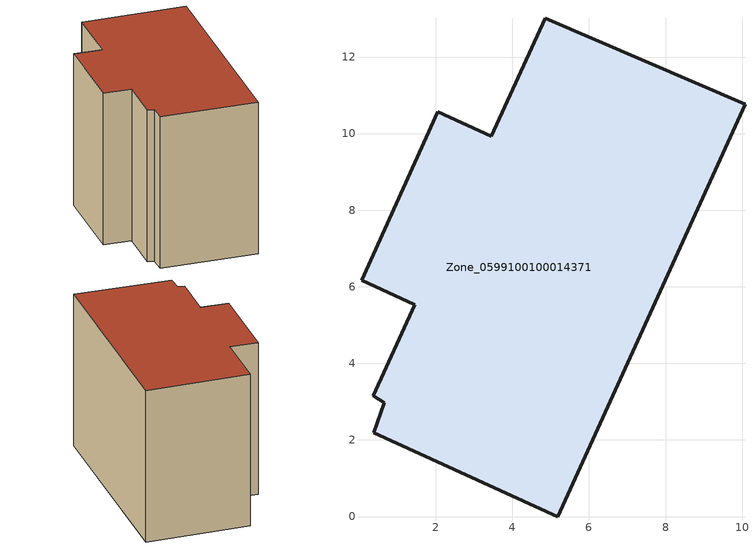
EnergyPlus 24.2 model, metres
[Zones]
Zone_0599100100014371
 floor ground (C_G): 0.66,2.97 0.37,3.16 1.45,5.53 0.06,6.16 2.05,10.57 3.45,9.93 4.86,13.01 10.08,10.77 5.19,0 0.38,2.18 z0
 wall outside (C_F): 2.05,10.57 0.06,6.16 1.45,5.53 0.37,3.16 0.66,2.97 0.38,2.18 5.19,0 10.08,10.77 4.86,13.01 3.45,9.93 2.05,10.57 z0:8.63
 roof outside (C_R): 0.37,3.16 0.66,2.97 0.38,2.18 5.19,0 10.08,10.77 4.86,13.01 3.45,9.93 2.05,10.57 0.06,6.16 1.45,5.53 z8.63
[BUILDING]
Pand.0599100100014371: North Axis=0; Terrain=City; Loads Convergence Tolerance Value=0.04; Temperature Convergence Tolerance Value=0.4; Solar Distribution=FullExterior; Maximum Number of Warmup Days=25; Minimum Number of Warmup Days=1
[Site:Location]
Rotterdam.The.Hague.AP_ZH_NLD Design_Conditions: Latitude=51.96; Longitude=4.45; Time Zone=1; Elevation=-4.5
[SITE:GROUNDTEMPERATURE:BUILDINGSURFACE]
18, 18, 18, 18, 18, 18, 18, 18, 18, 18, 18, 18
[MATERIAL] Thermal Absorptance=0.9; Solar Absorptance=0.7; Visible Absorptance=0.7
Name | Roughness | Thickness | Conductivity | Density | Specific Heat
G.TC.2015-2018 | MediumSmooth | 0.15 | 0.0428571 | 540 | 1210
F.TC.2015-2018 | Rough | 0.3 | 0.0666667 | 1920 | 840
R.TC.2015-2018 | MediumRough | 0.2 | 0.0333333 | 1500 | 1000
[CONSTRUCTION]
C_G: G.TC.2015-2018
C_F: F.TC.2015-2018
C_R: R.TC.2015-2018
[ZONE]
Zone_0599100100014371: Type=1; Multiplier=1; Ceiling Height=Autocalculate; Volume=Autocalculate; Floor Area=autocalculate; Part of Total Floor Area=Yes
[ZONEINFILTRATION:DESIGNFLOWRATE]
Infil_Zone_0599100100014371: Zone or ZoneList or Space or SpaceList=Zone_0599100100014371; Schedule=AlwaysOn; Design Flow Rate Calculation Method=Flow/Area; Flow Rate per Floor Area=0.0015; Constant Term Coefficient=1; Temperature Term Coefficient=0; Velocity Term Coefficient=0; Velocity Squared Term Coefficient=0
[HVACTEMPLATE:ZONE:IDEALLOADSAIRSYSTEM]
Zone_0599100100014371: Maximum Heating Supply Air Temperature=50; Minimum Cooling Supply Air Temperature=13; Maximum Heating Supply Air Humidity Ratio=0.0156; Minimum Cooling Supply Air Humidity Ratio=0.0077; Heating Limit=NoLimit; Cooling Limit=NoLimit; Dehumidification Control Type=ConstantSensibleHeatRatio; Cooling Sensible Heat Ratio=0.7; Dehumidification Setpoint=60; Humidification Control Type=None; Humidification Setpoint=30; Outdoor Air Method=None; Outdoor Air Flow Rate per Person=0.00944; Outdoor Air Flow Rate per Zone Floor Area=0; Outdoor Air Flow Rate per Zone=0; Demand Controlled Ventilation Type=None; Outdoor Air Economizer Type=NoEconomizer; Heat Recovery Type=None; Sensible Heat Recovery Effectiveness=0.7; Latent Heat Recovery Effectiveness=0.65
[ZONECONTROL:THERMOSTAT]
ThermostatControl_Zone_0599100100014371: Zone or ZoneList=Zone_0599100100014371; Control Type Schedule=DualSetpointControlType; Control 1=Thermostat_Zone_0599100100014371; Temperature Difference Between Cutout And Setpoint=0
[THERMOSTATSETPOINT:DUALSETPOINT]
Thermostat_Zone_0599100100014371: Heating Setpoint Temperature Schedule=HeatingSetpoint_Zone_0599100100014371; Cooling Setpoint Temperature Schedule=CoolingSetpoint_Zone_0599100100014371
[SCHEDULE:COMPACT]
HeatingSetpoint_Zone_0599100100014371: Through: 12/31, For: AllDays, Until: 24:00, 21
CoolingSetpoint_Zone_0599100100014371: Through: 12/31, For: AllDays, Until: 24:00, 24
DualSetpointControlType: Through: 12/31, For: AllDays, Until: 24:00, 4
AlwaysOn: Through: 12/31, For: AllDays, Until: 24:00, 1
